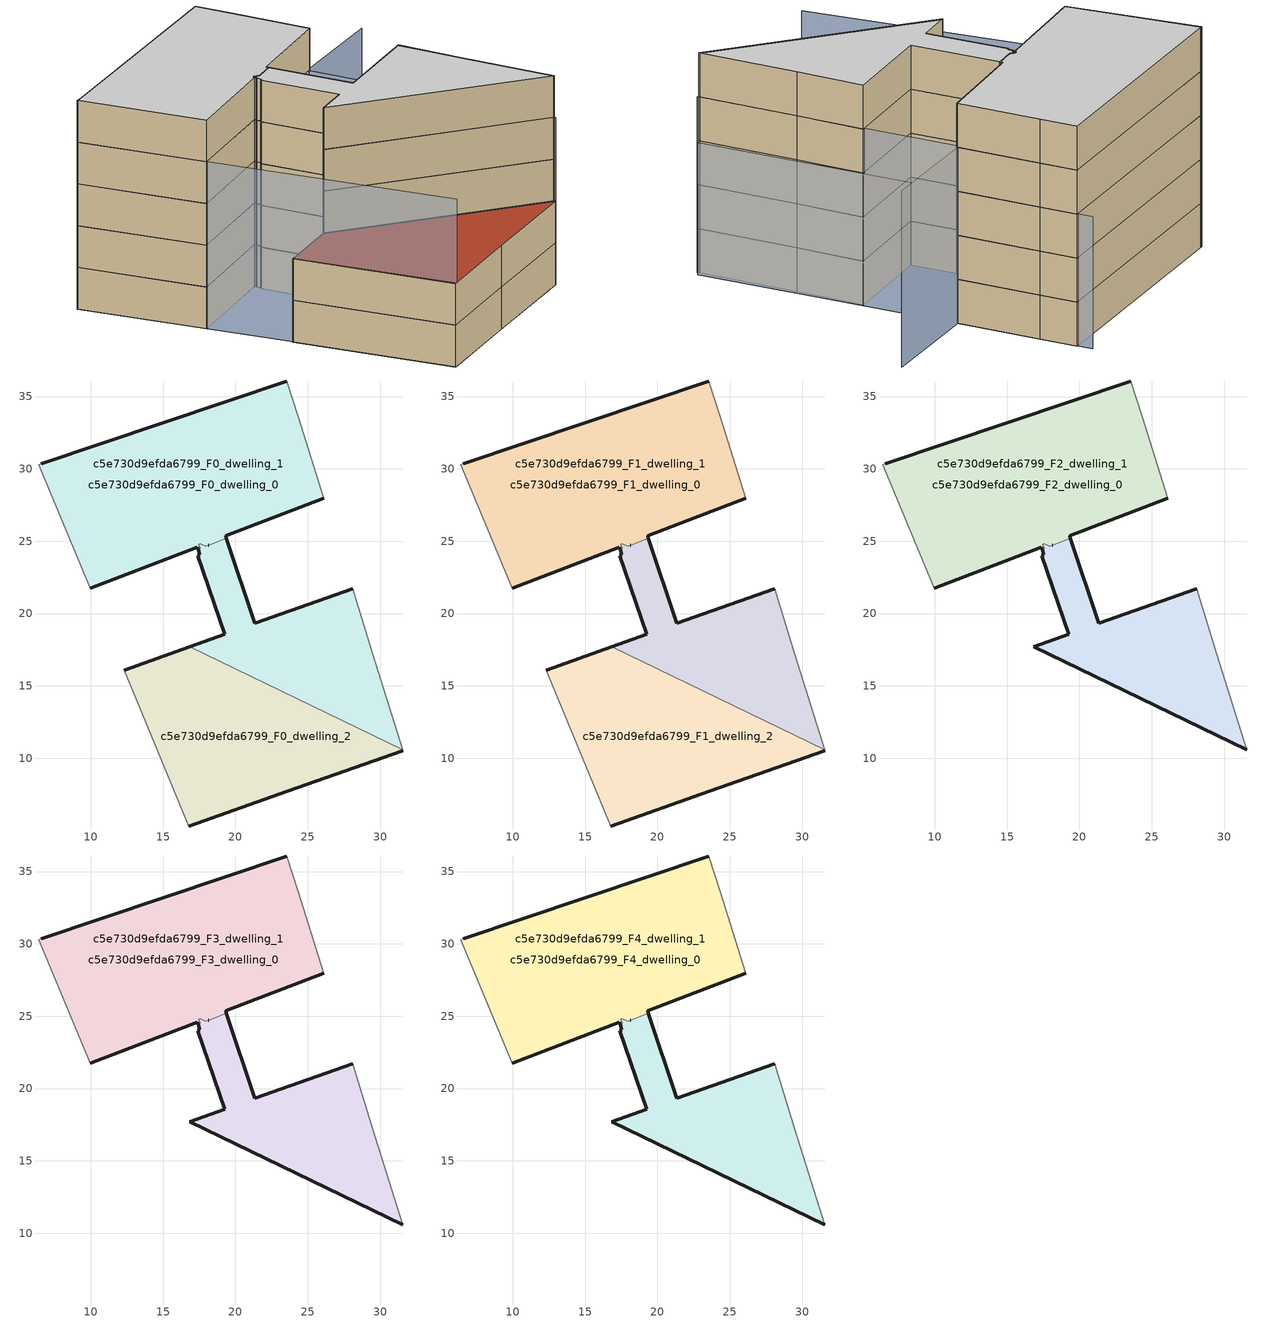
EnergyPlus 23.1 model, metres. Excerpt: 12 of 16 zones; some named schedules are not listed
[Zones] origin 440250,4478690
c5e730d9efda6799_F0_dwelling_0
 floor ground (EU_floor_Construction): 31.54,10.6 29.48,17.19 28.11,21.73 21.35,19.32 19.37,25.21 17.94,24.66 17.57,24.84 17.46,24.79 17.55,24.5 17.41,24.45 17.53,24.08 17.41,24.01 19.26,18.58 16.85,17.71 z0; 26.11,27.98 24.34,33.6 23.54,36.07 6.56,30.34 6.39,30.28 9.95,21.75 17.37,24.6 17.41,24.45 17.55,24.5 17.46,24.79 17.57,24.84 17.94,24.66 19.37,25.21 19.31,25.38 z0
 wall outside (EU_wall_Construction): 17.41,24.45 17.37,24.6 9.95,21.75 / 6.56,30.34 23.54,36.07 / 26.11,27.98 19.31,25.38 19.37,25.21 z0:3; 18.13,24.73,3 18.14,24.73,0 18.13,24.73,0
 wall adiabatic (EU_wall_Construction): 9.95,21.75 6.39,30.28 6.56,30.34 / 23.54,36.07 24.34,33.6 26.11,27.98 z0:3
 wall to c5e730d9efda6799_F0_dwelling_1 (EU_wall_Construction): 17.94,24.66 17.57,24.84 17.46,24.79 17.55,24.5 17.41,24.45 / 18.13,24.73 17.95,24.66 / 19.37,25.21 18.14,24.73 z0:3
c5e730d9efda6799_F0_dwelling_1
 floor ground (EU_floor_Construction): 31.54,10.6 29.48,17.19 28.11,21.73 21.35,19.32 19.37,25.21 17.94,24.66 17.57,24.84 17.46,24.79 17.55,24.5 17.41,24.45 17.53,24.08 17.41,24.01 19.26,18.58 16.85,17.71 z0; 26.11,27.98 24.34,33.6 23.54,36.07 6.56,30.34 6.39,30.28 9.95,21.75 17.37,24.6 17.41,24.45 17.55,24.5 17.46,24.79 17.57,24.84 17.94,24.66 19.37,25.21 19.31,25.38 z0
 wall outside (EU_wall_Construction): 16.85,17.71 19.26,18.58 17.41,24.01 17.53,24.08 17.41,24.45 / 19.37,25.21 21.35,19.32 28.11,21.73 z0:3; 18.13,24.73,3 18.14,24.73,0 18.14,24.73,3
 wall adiabatic (EU_wall_Construction): 28.11,21.73 29.48,17.19 31.54,10.6 z0:3
 wall to c5e730d9efda6799_F0_dwelling_2 (EU_wall_Construction): 31.54,10.6 16.85,17.71 z0:3
c5e730d9efda6799_F0_dwelling_2
 floor ground (EU_floor_Construction): 31.57,10.51 31.54,10.6 16.85,17.71 12.3,16.08 16.76,5.32 23.56,7.72 z0
 wall outside (EU_wall_Construction): 12.3,16.08 16.85,17.71 / 31.57,10.51 23.56,7.72 16.76,5.32 z0:3
 wall adiabatic (EU_wall_Construction): 31.54,10.6 31.57,10.51 / 16.76,5.32 12.3,16.08 z0:3
c5e730d9efda6799_F1_dwelling_0
 floor adiabatic (EU_floor_Construction): 26.11,27.98 24.34,33.6 23.54,36.07 6.56,30.34 6.39,30.28 9.95,21.75 17.37,24.6 17.41,24.45 17.55,24.5 17.46,24.79 17.57,24.84 17.94,24.66 19.37,25.21 19.31,25.38 z3; 31.54,10.6 29.48,17.19 28.11,21.73 21.35,19.32 19.37,25.21 17.94,24.66 17.57,24.84 17.46,24.79 17.55,24.5 17.41,24.45 17.53,24.08 17.41,24.01 19.26,18.58 16.85,17.71 z3
 wall outside (EU_wall_Construction): 17.41,24.45 17.37,24.6 9.95,21.75 / 6.56,30.34 23.54,36.07 / 26.11,27.98 19.31,25.38 19.37,25.21 z3:6; 18.13,24.73,6 18.14,24.73,3 18.13,24.73,3
 wall adiabatic (EU_wall_Construction): 9.95,21.75 6.39,30.28 6.56,30.34 / 23.54,36.07 24.34,33.6 26.11,27.98 z3:6
 wall to c5e730d9efda6799_F1_dwelling_1 (EU_wall_Construction): 17.94,24.66 17.57,24.84 17.46,24.79 17.55,24.5 17.41,24.45 / 18.13,24.73 17.95,24.66 / 19.37,25.21 18.14,24.73 z3:6
c5e730d9efda6799_F1_dwelling_1
 floor to c5e730d9efda6799_F0_dwelling_1 (EU_floor_Construction): 31.54,10.6 29.48,17.19 28.11,21.73 21.35,19.32 19.37,25.21 17.94,24.66 17.57,24.84 17.46,24.79 17.55,24.5 17.41,24.45 17.53,24.08 17.41,24.01 19.26,18.58 16.85,17.71 z3; 26.11,27.98 24.34,33.6 23.54,36.07 6.56,30.34 6.39,30.28 9.95,21.75 17.37,24.6 17.41,24.45 17.55,24.5 17.46,24.79 17.57,24.84 17.94,24.66 19.37,25.21 19.31,25.38 z3
 wall outside (EU_wall_Construction): 16.85,17.71 19.26,18.58 17.41,24.01 17.53,24.08 17.41,24.45 / 19.37,25.21 21.35,19.32 28.11,21.73 z3:6; 18.13,24.73,6 18.14,24.73,3 18.14,24.73,6
 wall adiabatic (EU_wall_Construction): 28.11,21.73 29.48,17.19 31.54,10.6 z3:6
 wall to c5e730d9efda6799_F1_dwelling_2 (EU_wall_Construction): 31.54,10.6 16.85,17.71 z3:6
c5e730d9efda6799_F1_dwelling_2
 floor to c5e730d9efda6799_F0_dwelling_2 (EU_floor_Construction): 31.57,10.51 31.54,10.6 16.85,17.71 12.3,16.08 16.76,5.32 23.56,7.72 z3
 wall outside (EU_wall_Construction): 12.3,16.08 16.85,17.71 / 31.57,10.51 23.56,7.72 16.76,5.32 z3:6
 wall adiabatic (EU_wall_Construction): 31.54,10.6 31.57,10.51 / 16.76,5.32 12.3,16.08 z3:6
 roof outside (EU_roof_Construction): 31.54,10.6 31.57,10.51 23.56,7.72 16.76,5.32 12.3,16.08 16.85,17.71 z6
c5e730d9efda6799_F2_dwelling_0
 floor adiabatic (EU_floor_Construction): 26.11,27.98 24.34,33.6 23.54,36.07 6.56,30.34 6.39,30.28 9.95,21.75 17.37,24.6 17.41,24.45 17.55,24.5 17.46,24.79 17.57,24.84 17.94,24.66 19.37,25.21 19.31,25.38 z6; 31.54,10.6 29.48,17.19 28.11,21.73 21.35,19.32 19.37,25.21 17.94,24.66 17.57,24.84 17.46,24.79 17.55,24.5 17.41,24.45 17.53,24.08 17.41,24.01 19.26,18.58 16.85,17.71 z6
 wall outside (EU_wall_Construction): 17.41,24.45 17.37,24.6 9.95,21.75 / 6.56,30.34 23.54,36.07 / 26.11,27.98 19.31,25.38 19.37,25.21 z6:9; 18.13,24.73,9 18.14,24.73,6 18.13,24.73,6
 wall adiabatic (EU_wall_Construction): 9.95,21.75 6.39,30.28 6.56,30.34 / 23.54,36.07 24.34,33.6 26.11,27.98 z6:9
 wall to c5e730d9efda6799_F2_dwelling_1 (EU_wall_Construction): 17.94,24.66 17.57,24.84 17.46,24.79 17.55,24.5 17.41,24.45 / 18.13,24.73 17.95,24.66 / 19.37,25.21 18.14,24.73 z6:9
c5e730d9efda6799_F2_dwelling_1
 floor to c5e730d9efda6799_F1_dwelling_1 (EU_floor_Construction): 31.54,10.6 29.48,17.19 28.11,21.73 21.35,19.32 19.37,25.21 17.94,24.66 17.57,24.84 17.46,24.79 17.55,24.5 17.41,24.45 17.53,24.08 17.41,24.01 19.26,18.58 16.85,17.71 z6; 26.11,27.98 24.34,33.6 23.54,36.07 6.56,30.34 6.39,30.28 9.95,21.75 17.37,24.6 17.41,24.45 17.55,24.5 17.46,24.79 17.57,24.84 17.94,24.66 19.37,25.21 19.31,25.38 z6
 wall outside (EU_wall_Construction): 31.54,10.6 16.85,17.71 19.26,18.58 17.41,24.01 17.53,24.08 17.41,24.45 / 19.37,25.21 21.35,19.32 28.11,21.73 z6:9; 18.13,24.73,9 18.14,24.73,6 18.14,24.73,9
 wall adiabatic (EU_wall_Construction): 28.11,21.73 29.48,17.19 31.54,10.6 z6:9
c5e730d9efda6799_F3_dwelling_0
 floor adiabatic (EU_floor_Construction): 26.11,27.98 24.34,33.6 23.54,36.07 6.56,30.34 6.39,30.28 9.95,21.75 17.37,24.6 17.41,24.45 17.55,24.5 17.46,24.79 17.57,24.84 17.94,24.66 19.37,25.21 19.31,25.38 z9; 31.54,10.6 29.48,17.19 28.11,21.73 21.35,19.32 19.37,25.21 17.94,24.66 17.57,24.84 17.46,24.79 17.55,24.5 17.41,24.45 17.53,24.08 17.41,24.01 19.26,18.58 16.85,17.71 z9
 wall outside (EU_wall_Construction): 17.41,24.45 17.37,24.6 9.95,21.75 / 6.56,30.34 23.54,36.07 / 26.11,27.98 19.31,25.38 19.37,25.21 z9:12; 18.13,24.73,12 18.14,24.73,9 18.13,24.73,9
 wall adiabatic (EU_wall_Construction): 9.95,21.75 6.39,30.28 6.56,30.34 / 23.54,36.07 24.34,33.6 26.11,27.98 z9:12
 wall to c5e730d9efda6799_F3_dwelling_1 (EU_wall_Construction): 17.94,24.66 17.57,24.84 17.46,24.79 17.55,24.5 17.41,24.45 / 18.13,24.73 17.95,24.66 / 19.37,25.21 18.14,24.73 z9:12
c5e730d9efda6799_F3_dwelling_1
 floor to c5e730d9efda6799_F2_dwelling_1 (EU_floor_Construction): 31.54,10.6 29.48,17.19 28.11,21.73 21.35,19.32 19.37,25.21 17.94,24.66 17.57,24.84 17.46,24.79 17.55,24.5 17.41,24.45 17.53,24.08 17.41,24.01 19.26,18.58 16.85,17.71 z9; 26.11,27.98 24.34,33.6 23.54,36.07 6.56,30.34 6.39,30.28 9.95,21.75 17.37,24.6 17.41,24.45 17.55,24.5 17.46,24.79 17.57,24.84 17.94,24.66 19.37,25.21 19.31,25.38 z9
 wall outside (EU_wall_Construction): 31.54,10.6 16.85,17.71 19.26,18.58 17.41,24.01 17.53,24.08 17.41,24.45 / 19.37,25.21 21.35,19.32 28.11,21.73 z9:12; 18.13,24.73,12 18.14,24.73,9 18.14,24.73,12
 wall adiabatic (EU_wall_Construction): 28.11,21.73 29.48,17.19 31.54,10.6 z9:12
c5e730d9efda6799_F4_dwelling_0
 floor adiabatic (EU_floor_Construction): 26.11,27.98 24.34,33.6 23.54,36.07 6.56,30.34 6.39,30.28 9.95,21.75 17.37,24.6 17.41,24.45 17.55,24.5 17.46,24.79 17.57,24.84 17.94,24.66 19.37,25.21 19.31,25.38 z12; 31.54,10.6 29.48,17.19 28.11,21.73 21.35,19.32 19.37,25.21 17.94,24.66 17.57,24.84 17.46,24.79 17.55,24.5 17.41,24.45 17.53,24.08 17.41,24.01 19.26,18.58 16.85,17.71 z12
 wall outside (EU_wall_Construction): 17.41,24.45 17.37,24.6 9.95,21.75 / 6.56,30.34 23.54,36.07 / 26.11,27.98 19.31,25.38 19.37,25.21 z12:15; 18.13,24.73,15 18.14,24.73,12 18.13,24.73,12
 wall adiabatic (EU_wall_Construction): 9.95,21.75 6.39,30.28 6.56,30.34 / 23.54,36.07 24.34,33.6 26.11,27.98 z12:15
 wall to c5e730d9efda6799_F4_dwelling_1 (EU_wall_Construction): 17.94,24.66 17.57,24.84 17.46,24.79 17.55,24.5 17.41,24.45 / 18.13,24.73 17.95,24.66 / 19.37,25.21 18.14,24.73 z12:15
 ceiling to c5e730d9efda6799_F5_dwelling_1 (EU_floor_Construction): 23.54,36.07 24.34,33.6 26.11,27.98 19.31,25.38 19.37,25.21 17.94,24.66 17.57,24.84 17.46,24.79 17.55,24.5 17.41,24.45 17.37,24.6 9.95,21.75 6.39,30.28 6.56,30.34 z15; 28.11,21.73 29.48,17.19 31.54,10.6 16.85,17.71 19.26,18.58 17.41,24.01 17.53,24.08 17.41,24.45 17.55,24.5 17.46,24.79 17.57,24.84 17.94,24.66 19.37,25.21 21.35,19.32 z15
c5e730d9efda6799_F4_dwelling_1
 floor to c5e730d9efda6799_F3_dwelling_1 (EU_floor_Construction): 31.54,10.6 29.48,17.19 28.11,21.73 21.35,19.32 19.37,25.21 17.94,24.66 17.57,24.84 17.46,24.79 17.55,24.5 17.41,24.45 17.53,24.08 17.41,24.01 19.26,18.58 16.85,17.71 z12; 26.11,27.98 24.34,33.6 23.54,36.07 6.56,30.34 6.39,30.28 9.95,21.75 17.37,24.6 17.41,24.45 17.55,24.5 17.46,24.79 17.57,24.84 17.94,24.66 19.37,25.21 19.31,25.38 z12
 wall outside (EU_wall_Construction): 31.54,10.6 16.85,17.71 19.26,18.58 17.41,24.01 17.53,24.08 17.41,24.45 / 19.37,25.21 21.35,19.32 28.11,21.73 z12:15; 18.13,24.73,15 18.14,24.73,12 18.14,24.73,15
 wall adiabatic (EU_wall_Construction): 28.11,21.73 29.48,17.19 31.54,10.6 z12:15
 ceiling to c5e730d9efda6799_F5_dwelling_1 (EU_floor_Construction): 28.11,21.73 29.48,17.19 31.54,10.6 16.85,17.71 19.26,18.58 17.41,24.01 17.53,24.08 17.41,24.45 17.55,24.5 17.46,24.79 17.57,24.84 17.94,24.66 19.37,25.21 21.35,19.32 z15; 23.54,36.07 24.34,33.6 26.11,27.98 19.31,25.38 19.37,25.21 17.94,24.66 17.57,24.84 17.46,24.79 17.55,24.5 17.41,24.45 17.37,24.6 9.95,21.75 6.39,30.28 6.56,30.34 z15
shading: 6.39,30.28 16.89,5.38 / 31.57,10.51 25.93,28 / 25.93,28 33.68,30.51 z0:12; 31.78,10.74 23.13,37.03 z0:9
[Building]
EU S2 Campaign: North Axis=0; Terrain=City; Solar Distribution=FullExterior
[Site:Location]
Madrid: Latitude=40.5; Longitude=-3.5; Time Zone=1; Elevation=609
[SizingPeriod:WeatherFileDays]
AnnualSizingPeriod: Begin Month=1; Begin Day of Month=1; End Month=12; End Day of Month=31; Day of Week for Start Day=Monday; Use Weather File Daylight Saving Period=No; Use Weather File Rain and Snow Indicators=No
[MATERIAL]
EU_InternalMass_Material: Roughness=MediumRough; Thickness=0.1; Conductivity=1; Density=1800; Specific Heat=900; Thermal Absorptance=0.9; Solar Absorptance=0.7; Visible Absorptance=0.7
[MATERIAL:NOMASS] Roughness=MediumRough; Thermal Absorptance=0.9; Solar Absorptance=0.7; Visible Absorptance=0.7
Name | Thermal Resistance
EU_wall_NoMass | 0.609216
EU_roof_NoMass | 0.513268
EU_floor_NoMass | 0.568163
[CONSTRUCTION]
EU_wall_Construction: EU_wall_NoMass
EU_roof_Construction: EU_roof_NoMass
EU_floor_Construction: EU_floor_NoMass
EU_InternalMass_Construction: EU_InternalMass_Material
[ZONE] Type=1; Multiplier=1; Ceiling Height=autocalculate; Floor Area=autocalculate; Part of Total Floor Area=Yes
Name | Volume
c5e730d9efda6799_F0_dwelling_0; c5e730d9efda6799_F1_dwelling_0; c5e730d9efda6799_F2_dwelling_0; c5e730d9efda6799_F3_dwelling_0; c5e730d9efda6799_F4_dwelling_0; c5e730d9efda6799_F0_dwelling_1 | 720.677
c5e730d9efda6799_F1_dwelling_1; c5e730d9efda6799_F2_dwelling_1; c5e730d9efda6799_F3_dwelling_1; c5e730d9efda6799_F4_dwelling_1 | 720.69
c5e730d9efda6799_F0_dwelling_2; c5e730d9efda6799_F1_dwelling_2 | 360.372
[INTERNALMASS] Construction=EU_InternalMass_Construction
Name | Zone or ZoneList | Surface Area
c5e730d9efda6799_F0_dwelling_0_EU_InternalMass | c5e730d9efda6799_F0_dwelling_0 | 157.075
c5e730d9efda6799_F0_dwelling_1_EU_InternalMass | c5e730d9efda6799_F0_dwelling_1 | 83.1554
c5e730d9efda6799_F0_dwelling_2_EU_InternalMass | c5e730d9efda6799_F0_dwelling_2 | 120.124
c5e730d9efda6799_F1_dwelling_0_EU_InternalMass | c5e730d9efda6799_F1_dwelling_0 | 157.075
c5e730d9efda6799_F1_dwelling_1_EU_InternalMass | c5e730d9efda6799_F1_dwelling_1 | 83.1554
c5e730d9efda6799_F1_dwelling_2_EU_InternalMass | c5e730d9efda6799_F1_dwelling_2 | 120.124
c5e730d9efda6799_F2_dwelling_0_EU_InternalMass | c5e730d9efda6799_F2_dwelling_0 | 167.557
c5e730d9efda6799_F2_dwelling_1_EU_InternalMass | c5e730d9efda6799_F2_dwelling_1 | 192.8
c5e730d9efda6799_F3_dwelling_0_EU_InternalMass | c5e730d9efda6799_F3_dwelling_0 | 167.557
c5e730d9efda6799_F3_dwelling_1_EU_InternalMass | c5e730d9efda6799_F3_dwelling_1 | 192.8
c5e730d9efda6799_F4_dwelling_0_EU_InternalMass | c5e730d9efda6799_F4_dwelling_0 | 167.557
c5e730d9efda6799_F4_dwelling_1_EU_InternalMass | c5e730d9efda6799_F4_dwelling_1 | 192.8
[OTHEREQUIPMENT] Fuel Type=Electricity; Design Level Calculation Method=Watts/Area; Power per Zone Floor Area=1; Fraction Latent=0; Fraction Radiant=0; Fraction Lost=0; Carbon Dioxide Generation Rate=0; EndUse Subcategory=EU_Step8_InternalGains
Name | Zone or ZoneList or Space or SpaceList | Schedule
EU_Step8_InternalGain_c5e730d9efda6799_F0_dwelling_0_f000 | c5e730d9efda6799_F0_dwelling_0 | EU_Step8_GainSchedule_c5e730d9efda6799_F0_dwelling_0_f000
EU_Step8_InternalGain_c5e730d9efda6799_F0_dwelling_1_f000 | c5e730d9efda6799_F0_dwelling_1 | EU_Step8_GainSchedule_c5e730d9efda6799_F0_dwelling_1_f000
EU_Step8_InternalGain_c5e730d9efda6799_F0_dwelling_2_f000 | c5e730d9efda6799_F0_dwelling_2 | EU_Step8_GainSchedule_c5e730d9efda6799_F0_dwelling_2_f000
EU_Step8_InternalGain_c5e730d9efda6799_F1_dwelling_0_f000 | c5e730d9efda6799_F1_dwelling_0 | EU_Step8_GainSchedule_c5e730d9efda6799_F1_dwelling_0_f000
EU_Step8_InternalGain_c5e730d9efda6799_F1_dwelling_1_f000 | c5e730d9efda6799_F1_dwelling_1 | EU_Step8_GainSchedule_c5e730d9efda6799_F1_dwelling_1_f000
EU_Step8_InternalGain_c5e730d9efda6799_F1_dwelling_2_f000 | c5e730d9efda6799_F1_dwelling_2 | EU_Step8_GainSchedule_c5e730d9efda6799_F1_dwelling_2_f000
EU_Step8_InternalGain_c5e730d9efda6799_F2_dwelling_0_f000 | c5e730d9efda6799_F2_dwelling_0 | EU_Step8_GainSchedule_c5e730d9efda6799_F2_dwelling_0_f000
EU_Step8_InternalGain_c5e730d9efda6799_F2_dwelling_1_f000 | c5e730d9efda6799_F2_dwelling_1 | EU_Step8_GainSchedule_c5e730d9efda6799_F2_dwelling_1_f000
EU_Step8_InternalGain_c5e730d9efda6799_F3_dwelling_0_f000 | c5e730d9efda6799_F3_dwelling_0 | EU_Step8_GainSchedule_c5e730d9efda6799_F3_dwelling_0_f000
EU_Step8_InternalGain_c5e730d9efda6799_F3_dwelling_1_f000 | c5e730d9efda6799_F3_dwelling_1 | EU_Step8_GainSchedule_c5e730d9efda6799_F3_dwelling_1_f000
EU_Step8_InternalGain_c5e730d9efda6799_F4_dwelling_0_f000 | c5e730d9efda6799_F4_dwelling_0 | EU_Step8_GainSchedule_c5e730d9efda6799_F4_dwelling_0_f000
EU_Step8_InternalGain_c5e730d9efda6799_F4_dwelling_1_f000 | c5e730d9efda6799_F4_dwelling_1 | EU_Step8_GainSchedule_c5e730d9efda6799_F4_dwelling_1_f000
[ZONEVENTILATION:DESIGNFLOWRATE] Schedule=EU_AlwaysOn; Design Flow Rate Calculation Method=AirChanges/Hour; Air Changes per Hour=0.752966; Ventilation Type=Natural; Fan Pressure Rise=0; Fan Total Efficiency=1; Constant Term Coefficient=1; Temperature Term Coefficient=0; Velocity Term Coefficient=0; Velocity Squared Term Coefficient=0; Minimum Indoor Temperature=-100; Maximum Indoor Temperature=100; Delta Temperature=-100; Minimum Outdoor Temperature=-100; Maximum Outdoor Temperature=100; Maximum Wind Speed=40
Name | Zone or ZoneList or Space or SpaceList
EU_ConstantAir_c5e730d9efda6799_F0_dwelling_0 | c5e730d9efda6799_F0_dwelling_0
EU_ConstantAir_c5e730d9efda6799_F0_dwelling_1 | c5e730d9efda6799_F0_dwelling_1
EU_ConstantAir_c5e730d9efda6799_F0_dwelling_2 | c5e730d9efda6799_F0_dwelling_2
EU_ConstantAir_c5e730d9efda6799_F1_dwelling_0 | c5e730d9efda6799_F1_dwelling_0
EU_ConstantAir_c5e730d9efda6799_F1_dwelling_1 | c5e730d9efda6799_F1_dwelling_1
EU_ConstantAir_c5e730d9efda6799_F1_dwelling_2 | c5e730d9efda6799_F1_dwelling_2
EU_ConstantAir_c5e730d9efda6799_F2_dwelling_0 | c5e730d9efda6799_F2_dwelling_0
EU_ConstantAir_c5e730d9efda6799_F2_dwelling_1 | c5e730d9efda6799_F2_dwelling_1
EU_ConstantAir_c5e730d9efda6799_F3_dwelling_0 | c5e730d9efda6799_F3_dwelling_0
EU_ConstantAir_c5e730d9efda6799_F3_dwelling_1 | c5e730d9efda6799_F3_dwelling_1
EU_ConstantAir_c5e730d9efda6799_F4_dwelling_0 | c5e730d9efda6799_F4_dwelling_0
EU_ConstantAir_c5e730d9efda6799_F4_dwelling_1 | c5e730d9efda6799_F4_dwelling_1
[HVACTEMPLATE:THERMOSTAT] Constant Heating Setpoint=20; Constant Cooling Setpoint=50
EU_HeatOnly_c5e730d9efda6799_F0_dwelling_0; EU_HeatOnly_c5e730d9efda6799_F0_dwelling_1; EU_HeatOnly_c5e730d9efda6799_F0_dwelling_2; EU_HeatOnly_c5e730d9efda6799_F1_dwelling_0; EU_HeatOnly_c5e730d9efda6799_F1_dwelling_1; EU_HeatOnly_c5e730d9efda6799_F1_dwelling_2; EU_HeatOnly_c5e730d9efda6799_F2_dwelling_0; EU_HeatOnly_c5e730d9efda6799_F2_dwelling_1; EU_HeatOnly_c5e730d9efda6799_F3_dwelling_0; EU_HeatOnly_c5e730d9efda6799_F3_dwelling_1; EU_HeatOnly_c5e730d9efda6799_F4_dwelling_0; EU_HeatOnly_c5e730d9efda6799_F4_dwelling_1; EU_HeatOnly_c5e730d9efda6799_F5_dwelling_0; EU_HeatOnly_c5e730d9efda6799_F5_dwelling_1; EU_HeatOnly_c5e730d9efda6799_F6_dwelling_0; EU_HeatOnly_c5e730d9efda6799_F6_dwelling_1
